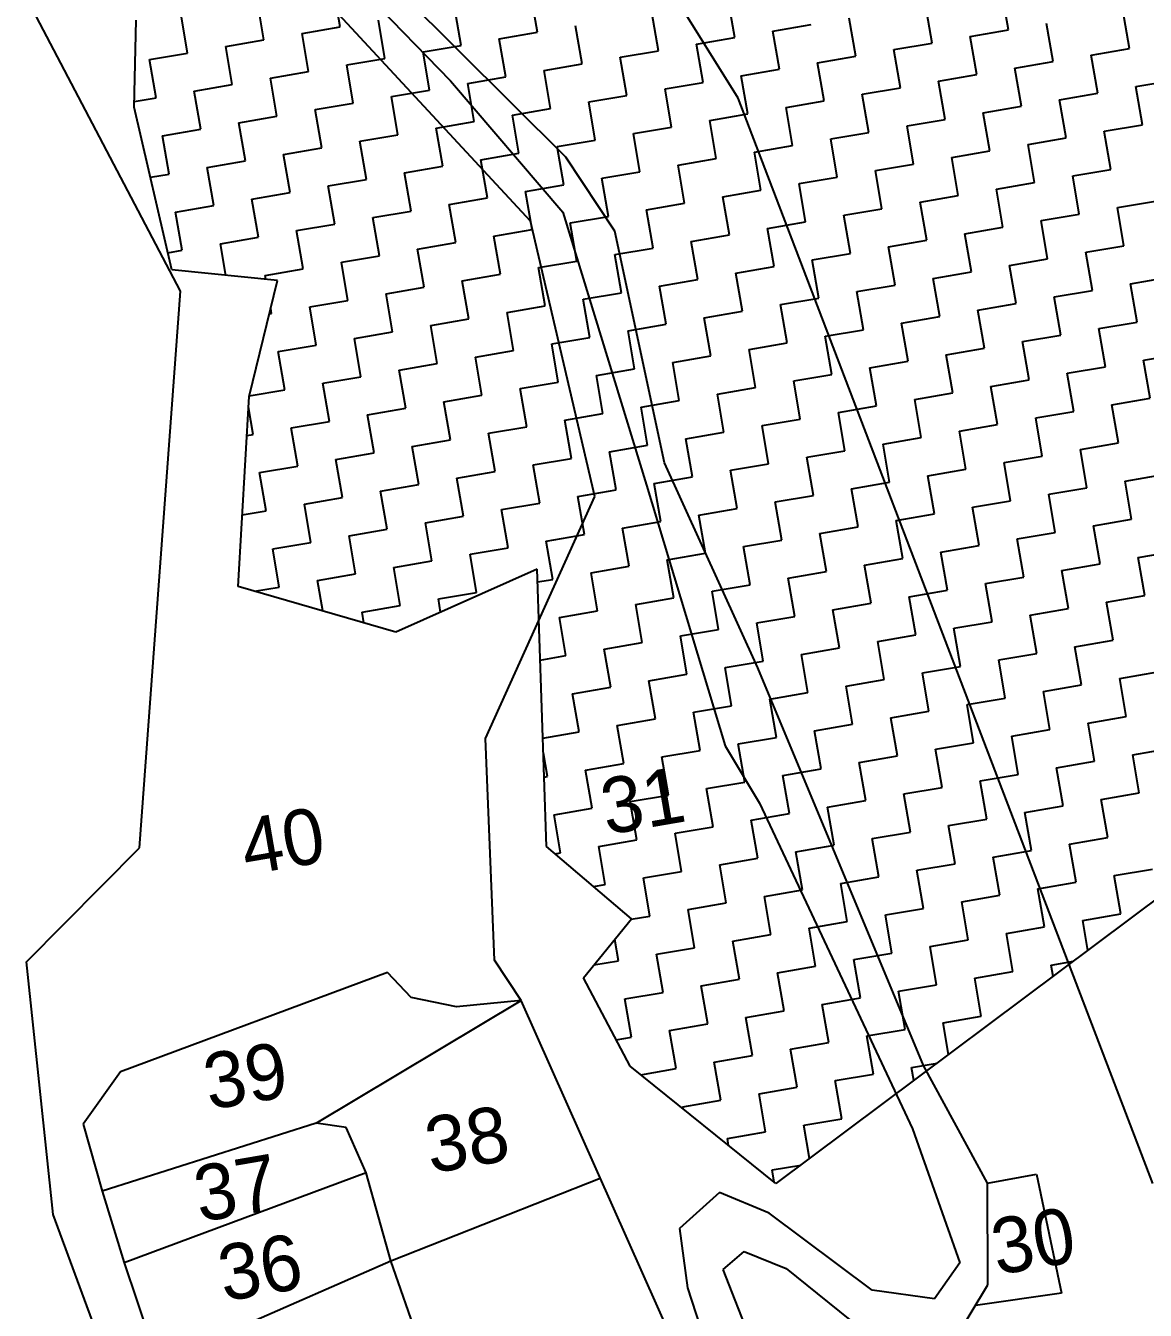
# Model space of a CAD drawing. Header units: metres. Extents: x 284659 to 287373, y 2024377 to 2026607.
# Drawn here: x 285181 to 285619, y 2025162 to 2025665 of the extents above; entities that cross this region are included whole.
import ezdxf
from ezdxf.enums import TextEntityAlignment as Align

# ---------------------------------------------------------------- set-up
doc = ezdxf.new("R2010")
doc.units = ezdxf.units.M
doc.header["$MEASUREMENT"] = 0
for name, color, linetype in [('OFF', 1, 'Continuous'), ('POLY_HATCH', 12, 'Continuous'), ('POLY_PARCEL', 6, 'Continuous'), ('POLY_ROAD', 30, 'Continuous'), ('TEXT_PARCEL', 7, 'Continuous'), ('V_BOUND_LINE', 7, 'Continuous')]:
    doc.layers.add(name, color=color, linetype=linetype)
doc.styles.add('TEXT_MAP', font='')
doc.styles.get('TEXT_MAP').set_extended_font_data('Kruti Dev 050')

msp = doc.modelspace()

# ---------------------------------------------------------------- linework, layer by layer
at = {"layer": 'OFF'}
for p, q in [((285294.31, 2025235.1), (285374.51, 2025283.08)), ((285323.53, 2025181.19), (285405.56, 2025213.54))]:
    msp.add_line(p, q, dxfattribs=at)
at = {"layer": 'POLY_HATCH', "linetype": 'Continuous'}
for p, q in [((285303.7, 2025664.36), (285301.14, 2025679.3)), ((285380.95, 2025662.25), (285378.39, 2025677.18)), ((285458.2, 2025660.13), (285455.64, 2025675.07)), ((285565.33, 2025663.14), (285562.76, 2025678.08)), ((285273.83, 2025659.24), (285271.26, 2025674.17)), ((285351.08, 2025657.12), (285348.51, 2025672.06)), ((285428.33, 2025655), (285425.76, 2025669.94)), ((285535.45, 2025658.02), (285532.89, 2025672.95)), ((285612.7, 2025655.9), (285610.14, 2025670.84)), ((285243.95, 2025654.11), (285241.39, 2025669.04)), ((285288.76, 2025661.8), (285303.7, 2025664.36)), ((285321.2, 2025651.99), (285318.64, 2025666.93)), ((285398.45, 2025649.87), (285395.89, 2025664.81)), ((285473.14, 2025662.7), (285488.08, 2025665.26)), ((285505.58, 2025652.89), (285503.01, 2025667.82)), ((285582.83, 2025650.77), (285580.26, 2025665.71)), ((285258.89, 2025656.67), (285273.83, 2025659.24)), ((285291.33, 2025646.86), (285288.76, 2025661.8)), ((285366.01, 2025659.68), (285380.95, 2025662.25)), ((285368.58, 2025644.75), (285366.01, 2025659.68)), ((285443.26, 2025657.57), (285458.2, 2025660.13)), ((285475.7, 2025647.76), (285473.14, 2025662.7)), ((285550.39, 2025660.58), (285565.33, 2025663.14)), ((285552.95, 2025645.64), (285550.39, 2025660.58)), ((285261.45, 2025641.73), (285258.89, 2025656.67)), ((285336.14, 2025654.56), (285351.08, 2025657.12)), ((285338.7, 2025639.62), (285336.14, 2025654.56)), ((285413.39, 2025652.44), (285428.33, 2025655)), ((285445.83, 2025642.63), (285443.26, 2025657.57)), ((285520.51, 2025655.45), (285535.45, 2025658.02)), ((285523.08, 2025640.51), (285520.51, 2025655.45)), ((285597.76, 2025653.33), (285612.7, 2025655.9)), ((285229.01, 2025651.54), (285243.95, 2025654.11)), ((285231.58, 2025636.61), (285229.01, 2025651.54)), ((285306.26, 2025649.43), (285321.2, 2025651.99)), ((285308.83, 2025634.49), (285306.26, 2025649.43)), ((285383.52, 2025647.31), (285398.45, 2025649.87)), ((285415.95, 2025637.5), (285413.39, 2025652.44)), ((285490.64, 2025650.32), (285505.58, 2025652.89)), ((285493.2, 2025635.39), (285490.64, 2025650.32)), ((285567.89, 2025648.21), (285582.83, 2025650.77)), ((285600.33, 2025638.4), (285597.76, 2025653.33)), ((285276.39, 2025644.3), (285291.33, 2025646.86)), ((285278.95, 2025629.36), (285276.39, 2025644.3)), ((285353.64, 2025642.18), (285368.58, 2025644.75)), ((285386.08, 2025632.37), (285383.52, 2025647.31)), ((285460.77, 2025645.19), (285475.7, 2025647.76)), ((285463.33, 2025630.26), (285460.77, 2025645.19)), ((285538.02, 2025643.08), (285552.95, 2025645.64)), ((285570.45, 2025633.27), (285567.89, 2025648.21)), ((285246.52, 2025639.17), (285261.45, 2025641.73)), ((285249.08, 2025624.23), (285246.52, 2025639.17)), ((285323.77, 2025637.05), (285338.7, 2025639.62)), ((285356.2, 2025627.24), (285353.64, 2025642.18)), ((285430.89, 2025640.07), (285445.83, 2025642.63)), ((285433.46, 2025625.13), (285430.89, 2025640.07)), ((285508.14, 2025637.95), (285523.08, 2025640.51)), ((285540.58, 2025628.14), (285538.02, 2025643.08)), ((285615.27, 2025640.96), (285630.2, 2025643.53)), ((285617.83, 2025626.02), (285615.27, 2025640.96)), ((285223.08, 2025635.15), (285231.58, 2025636.61)), ((285293.89, 2025631.93), (285308.83, 2025634.49)), ((285326.33, 2025622.12), (285323.77, 2025637.05)), ((285401.02, 2025634.94), (285415.95, 2025637.5)), ((285403.58, 2025620), (285401.02, 2025634.94)), ((285478.27, 2025632.82), (285493.2, 2025635.39)), ((285510.71, 2025623.01), (285508.14, 2025637.95)), ((285585.39, 2025635.83), (285600.33, 2025638.4)), ((285587.96, 2025620.9), (285585.39, 2025635.83)), ((285264.02, 2025626.8), (285278.95, 2025629.36)), ((285296.46, 2025616.99), (285293.89, 2025631.93)), ((285371.14, 2025629.81), (285386.08, 2025632.37)), ((285373.71, 2025614.87), (285371.14, 2025629.81)), ((285448.39, 2025627.69), (285463.33, 2025630.26)), ((285480.83, 2025617.88), (285478.27, 2025632.82)), ((285555.52, 2025630.7), (285570.45, 2025633.27)), ((285558.08, 2025615.77), (285555.52, 2025630.7)), ((285234.14, 2025621.67), (285249.08, 2025624.23)), ((285266.58, 2025611.86), (285264.02, 2025626.8)), ((285341.27, 2025624.68), (285356.2, 2025627.24)), ((285343.83, 2025609.74), (285341.27, 2025624.68)), ((285418.52, 2025622.56), (285433.46, 2025625.13)), ((285450.96, 2025612.76), (285448.39, 2025627.69)), ((285525.64, 2025625.58), (285540.58, 2025628.14)), ((285528.21, 2025610.64), (285525.64, 2025625.58)), ((285602.89, 2025623.46), (285617.83, 2025626.02)), ((285236.71, 2025606.73), (285234.14, 2025621.67)), ((285311.39, 2025619.55), (285326.33, 2025622.12)), ((285313.96, 2025604.62), (285311.39, 2025619.55)), ((285388.64, 2025617.44), (285403.58, 2025620)), ((285421.08, 2025607.63), (285418.52, 2025622.56)), ((285495.77, 2025620.45), (285510.71, 2025623.01)), ((285498.33, 2025605.51), (285495.77, 2025620.45)), ((285573.02, 2025618.33), (285587.96, 2025620.9)), ((285605.46, 2025608.52), (285602.89, 2025623.46)), ((285281.52, 2025614.42), (285296.46, 2025616.99)), ((285284.08, 2025599.49), (285281.52, 2025614.42)), ((285358.77, 2025612.31), (285373.71, 2025614.87)), ((285391.21, 2025602.5), (285388.64, 2025617.44)), ((285465.89, 2025615.32), (285480.83, 2025617.88)), ((285468.46, 2025600.38), (285465.89, 2025615.32)), ((285543.14, 2025613.2), (285558.08, 2025615.77)), ((285575.58, 2025603.39), (285573.02, 2025618.33)), ((285251.64, 2025609.3), (285266.58, 2025611.86)), ((285254.21, 2025594.36), (285251.64, 2025609.3)), ((285328.89, 2025607.18), (285343.83, 2025609.74)), ((285361.33, 2025597.37), (285358.77, 2025612.31)), ((285436.02, 2025610.19), (285450.96, 2025612.76)), ((285438.58, 2025595.25), (285436.02, 2025610.19)), ((285513.27, 2025608.08), (285528.21, 2025610.64)), ((285545.71, 2025598.27), (285543.14, 2025613.2)), ((285229.36, 2025605.47), (285236.71, 2025606.73)), ((285299.02, 2025602.05), (285313.96, 2025604.62)), ((285331.46, 2025592.24), (285328.89, 2025607.18)), ((285406.14, 2025605.06), (285421.08, 2025607.63)), ((285408.71, 2025590.13), (285406.14, 2025605.06)), ((285483.4, 2025602.95), (285498.33, 2025605.51)), ((285515.83, 2025593.14), (285513.27, 2025608.08)), ((285590.52, 2025605.96), (285605.46, 2025608.52)), ((285593.08, 2025591.02), (285590.52, 2025605.96)), ((285269.15, 2025596.92), (285284.08, 2025599.49)), ((285301.58, 2025587.11), (285299.02, 2025602.05)), ((285376.27, 2025599.93), (285391.21, 2025602.5)), ((285378.83, 2025585), (285376.27, 2025599.93)), ((285453.52, 2025597.82), (285468.46, 2025600.38)), ((285485.96, 2025588.01), (285483.4, 2025602.95)), ((285560.65, 2025600.83), (285575.58, 2025603.39)), ((285563.21, 2025585.89), (285560.65, 2025600.83)), ((285239.27, 2025591.79), (285254.21, 2025594.36)), ((285271.71, 2025581.99), (285269.15, 2025596.92)), ((285346.4, 2025594.81), (285361.33, 2025597.37)), ((285348.96, 2025579.87), (285346.4, 2025594.81)), ((285423.65, 2025592.69), (285438.58, 2025595.25)), ((285456.08, 2025582.88), (285453.52, 2025597.82)), ((285530.77, 2025595.7), (285545.71, 2025598.27)), ((285533.34, 2025580.76), (285530.77, 2025595.7)), ((285608.02, 2025593.59), (285622.96, 2025596.15)), ((285241.84, 2025576.86), (285239.27, 2025591.79)), ((285316.52, 2025589.68), (285331.46, 2025592.24)), ((285319.09, 2025574.74), (285316.52, 2025589.68)), ((285393.77, 2025587.56), (285408.71, 2025590.13)), ((285426.21, 2025577.75), (285423.65, 2025592.69)), ((285500.9, 2025590.57), (285515.83, 2025593.14)), ((285503.46, 2025575.64), (285500.9, 2025590.57)), ((285578.15, 2025588.46), (285593.08, 2025591.02)), ((285610.59, 2025578.65), (285608.02, 2025593.59)), ((285286.65, 2025584.55), (285301.58, 2025587.11)), ((285289.21, 2025569.61), (285286.65, 2025584.55)), ((285363.9, 2025582.43), (285378.83, 2025585)), ((285396.34, 2025572.62), (285393.77, 2025587.56)), ((285471.02, 2025585.45), (285485.96, 2025588.01)), ((285473.59, 2025570.51), (285471.02, 2025585.45)), ((285548.27, 2025583.33), (285563.21, 2025585.89)), ((285580.71, 2025573.52), (285578.15, 2025588.46)), ((285256.77, 2025579.42), (285271.71, 2025581.99)), ((285258.9, 2025567.05), (285256.77, 2025579.42)), ((285334.02, 2025577.3), (285348.96, 2025579.87)), ((285366.46, 2025567.5), (285363.9, 2025582.43)), ((285441.15, 2025580.32), (285456.08, 2025582.88)), ((285443.71, 2025565.38), (285441.15, 2025580.32)), ((285518.4, 2025578.2), (285533.34, 2025580.76)), ((285550.84, 2025568.39), (285548.27, 2025583.33)), ((285236.19, 2025575.89), (285241.84, 2025576.86)), ((285304.15, 2025572.18), (285319.09, 2025574.74)), ((285336.59, 2025562.37), (285334.02, 2025577.3)), ((285411.27, 2025575.19), (285426.21, 2025577.75)), ((285413.84, 2025560.25), (285411.27, 2025575.19)), ((285488.52, 2025573.07), (285503.46, 2025575.64)), ((285520.96, 2025563.26), (285518.4, 2025578.2)), ((285595.65, 2025576.08), (285610.59, 2025578.65)), ((285598.21, 2025561.15), (285595.65, 2025576.08)), ((285274.27, 2025567.05), (285289.21, 2025569.61)), ((285306.71, 2025557.24), (285304.15, 2025572.18)), ((285381.4, 2025570.06), (285396.34, 2025572.62)), ((285383.96, 2025555.12), (285381.4, 2025570.06)), ((285458.65, 2025567.94), (285473.59, 2025570.51)), ((285491.09, 2025558.14), (285488.52, 2025573.07)), ((285565.77, 2025570.96), (285580.71, 2025573.52)), ((285568.34, 2025556.02), (285565.77, 2025570.96)), ((285274.55, 2025565.44), (285274.27, 2025567.05)), ((285351.52, 2025564.93), (285366.46, 2025567.5)), ((285354.09, 2025549.99), (285351.52, 2025564.93)), ((285428.77, 2025562.82), (285443.71, 2025565.38)), ((285461.21, 2025553.01), (285458.65, 2025567.94)), ((285535.9, 2025565.83), (285550.84, 2025568.39)), ((285538.46, 2025550.89), (285535.9, 2025565.83)), ((285613.15, 2025563.71), (285628.09, 2025566.28)), ((285615.71, 2025548.77), (285613.15, 2025563.71)), ((285321.65, 2025559.8), (285336.59, 2025562.37)), ((285324.21, 2025544.87), (285321.65, 2025559.8)), ((285398.9, 2025557.69), (285413.84, 2025560.25)), ((285431.34, 2025547.88), (285428.77, 2025562.82)), ((285506.02, 2025560.7), (285520.96, 2025563.26)), ((285508.59, 2025545.76), (285506.02, 2025560.7)), ((285583.28, 2025558.58), (285598.21, 2025561.15)), ((285276.84, 2025552.11), (285276.48, 2025554.18)), ((285291.78, 2025554.68), (285306.71, 2025557.24)), ((285294.34, 2025539.74), (285291.78, 2025554.68)), ((285369.03, 2025552.56), (285383.96, 2025555.12)), ((285401.46, 2025542.75), (285398.9, 2025557.69)), ((285476.15, 2025555.57), (285491.09, 2025558.14)), ((285478.71, 2025540.63), (285476.15, 2025555.57)), ((285553.4, 2025553.45), (285568.34, 2025556.02)), ((285585.84, 2025543.65), (285583.28, 2025558.58)), ((285275.94, 2025551.96), (285276.84, 2025552.11)), ((285339.15, 2025547.43), (285354.09, 2025549.99)), ((285371.59, 2025537.62), (285369.03, 2025552.56)), ((285446.28, 2025550.44), (285461.21, 2025553.01)), ((285448.84, 2025535.51), (285446.28, 2025550.44)), ((285523.53, 2025548.33), (285538.46, 2025550.89)), ((285555.96, 2025538.52), (285553.4, 2025553.45)), ((285600.78, 2025546.21), (285615.71, 2025548.77)), ((285309.28, 2025542.3), (285324.21, 2025544.87)), ((285341.72, 2025532.49), (285339.15, 2025547.43)), ((285416.4, 2025545.31), (285431.34, 2025547.88)), ((285418.97, 2025530.38), (285416.4, 2025545.31)), ((285493.65, 2025543.2), (285508.59, 2025545.76)), ((285526.09, 2025533.39), (285523.53, 2025548.33)), ((285570.9, 2025541.08), (285585.84, 2025543.65)), ((285603.34, 2025531.27), (285600.78, 2025546.21)), ((285279.4, 2025537.17), (285294.34, 2025539.74)), ((285311.84, 2025527.36), (285309.28, 2025542.3)), ((285386.53, 2025540.19), (285401.46, 2025542.75)), ((285389.09, 2025525.25), (285386.53, 2025540.19)), ((285463.78, 2025538.07), (285478.71, 2025540.63)), ((285496.22, 2025528.26), (285493.65, 2025543.2)), ((285541.03, 2025535.95), (285555.96, 2025538.52)), ((285573.47, 2025526.14), (285570.9, 2025541.08)), ((285281.97, 2025522.24), (285279.4, 2025537.17)), ((285356.65, 2025535.06), (285371.59, 2025537.62)), ((285359.22, 2025520.12), (285356.65, 2025535.06)), ((285433.9, 2025532.94), (285448.84, 2025535.51)), ((285466.34, 2025523.13), (285463.78, 2025538.07)), ((285543.59, 2025521.02), (285541.03, 2025535.95)), ((285618.28, 2025533.84), (285633.22, 2025536.4)), ((285620.84, 2025518.9), (285618.28, 2025533.84)), ((285326.78, 2025529.93), (285341.72, 2025532.49)), ((285329.34, 2025514.99), (285326.78, 2025529.93)), ((285404.03, 2025527.81), (285418.97, 2025530.38)), ((285436.47, 2025518), (285433.9, 2025532.94)), ((285511.15, 2025530.83), (285526.09, 2025533.39)), ((285513.72, 2025515.89), (285511.15, 2025530.83)), ((285588.4, 2025528.71), (285603.34, 2025531.27)), ((285590.97, 2025513.77), (285588.4, 2025528.71)), ((285296.9, 2025524.8), (285311.84, 2025527.36)), ((285299.47, 2025509.86), (285296.9, 2025524.8)), ((285374.15, 2025522.68), (285389.09, 2025525.25)), ((285406.59, 2025512.88), (285404.03, 2025527.81)), ((285481.28, 2025525.7), (285496.22, 2025528.26)), ((285483.84, 2025510.76), (285481.28, 2025525.7)), ((285558.53, 2025523.58), (285573.47, 2025526.14)), ((285561.09, 2025508.64), (285558.53, 2025523.58)), ((285268.07, 2025519.85), (285281.97, 2025522.24)), ((285344.28, 2025517.56), (285359.22, 2025520.12)), ((285376.72, 2025507.75), (285374.15, 2025522.68)), ((285451.4, 2025520.57), (285466.34, 2025523.13)), ((285453.97, 2025505.63), (285451.4, 2025520.57)), ((285528.65, 2025518.45), (285543.59, 2025521.02)), ((285531.22, 2025503.51), (285528.65, 2025518.45)), ((285605.9, 2025516.34), (285620.84, 2025518.9)), ((285269.59, 2025504.74), (285267.77, 2025515.38)), ((285314.41, 2025512.43), (285329.34, 2025514.99)), ((285346.84, 2025502.62), (285344.28, 2025517.56)), ((285421.53, 2025515.44), (285436.47, 2025518)), ((285424.09, 2025500.5), (285421.53, 2025515.44)), ((285498.78, 2025513.32), (285513.72, 2025515.89)), ((285576.03, 2025511.21), (285590.97, 2025513.77)), ((285608.47, 2025501.4), (285605.9, 2025516.34)), ((285284.53, 2025507.3), (285299.47, 2025509.86)), ((285316.97, 2025497.49), (285314.41, 2025512.43)), ((285391.66, 2025510.31), (285406.59, 2025512.88)), ((285394.22, 2025495.37), (285391.66, 2025510.31)), ((285468.91, 2025508.2), (285483.84, 2025510.76)), ((285501.34, 2025498.39), (285498.78, 2025513.32)), ((285546.16, 2025506.08), (285561.09, 2025508.64)), ((285578.59, 2025496.27), (285576.03, 2025511.21)), ((285267.14, 2025504.31), (285269.59, 2025504.74)), ((285287.1, 2025492.36), (285284.53, 2025507.3)), ((285361.78, 2025505.18), (285376.72, 2025507.75)), ((285364.35, 2025490.25), (285361.78, 2025505.18)), ((285439.03, 2025503.07), (285453.97, 2025505.63)), ((285471.47, 2025493.26), (285468.91, 2025508.2)), ((285516.28, 2025500.95), (285531.22, 2025503.51)), ((285548.72, 2025491.14), (285546.16, 2025506.08)), ((285331.91, 2025500.05), (285346.84, 2025502.62)), ((285334.47, 2025485.12), (285331.91, 2025500.05)), ((285409.16, 2025497.94), (285424.09, 2025500.5)), ((285441.6, 2025488.13), (285439.03, 2025503.07)), ((285486.41, 2025495.82), (285501.34, 2025498.39)), ((285518.85, 2025486.01), (285516.28, 2025500.95)), ((285593.53, 2025498.83), (285608.47, 2025501.4)), ((285596.1, 2025483.9), (285593.53, 2025498.83)), ((285302.03, 2025494.93), (285316.97, 2025497.49)), ((285304.6, 2025479.99), (285302.03, 2025494.93)), ((285379.28, 2025492.81), (285394.22, 2025495.37)), ((285411.72, 2025483), (285409.16, 2025497.94)), ((285456.53, 2025490.69), (285471.47, 2025493.26)), ((285488.97, 2025480.89), (285486.41, 2025495.82)), ((285563.66, 2025493.71), (285578.59, 2025496.27)), ((285566.22, 2025478.77), (285563.66, 2025493.71)), ((285272.16, 2025489.8), (285287.1, 2025492.36)), ((285274.72, 2025474.86), (285272.16, 2025489.8)), ((285349.41, 2025487.68), (285364.35, 2025490.25)), ((285381.85, 2025477.87), (285379.28, 2025492.81)), ((285459.1, 2025475.76), (285456.53, 2025490.69)), ((285533.78, 2025488.58), (285548.72, 2025491.14)), ((285536.35, 2025473.64), (285533.78, 2025488.58)), ((285611.03, 2025486.46), (285625.97, 2025489.03)), ((285319.53, 2025482.55), (285334.47, 2025485.12)), ((285351.97, 2025472.74), (285349.41, 2025487.68)), ((285426.66, 2025485.57), (285441.6, 2025488.13)), ((285429.22, 2025470.63), (285426.66, 2025485.57)), ((285503.91, 2025483.45), (285518.85, 2025486.01)), ((285506.47, 2025468.51), (285503.91, 2025483.45)), ((285581.16, 2025481.33), (285596.1, 2025483.9)), ((285613.6, 2025471.52), (285611.03, 2025486.46)), ((285289.66, 2025477.42), (285304.6, 2025479.99)), ((285322.1, 2025467.62), (285319.53, 2025482.55)), ((285396.78, 2025480.44), (285411.72, 2025483)), ((285399.35, 2025465.5), (285396.78, 2025480.44)), ((285474.03, 2025478.32), (285488.97, 2025480.89)), ((285476.6, 2025463.38), (285474.03, 2025478.32)), ((285551.28, 2025476.2), (285566.22, 2025478.77)), ((285583.72, 2025466.4), (285581.16, 2025481.33)), ((285265.37, 2025473.25), (285274.72, 2025474.86)), ((285292.22, 2025462.49), (285289.66, 2025477.42)), ((285366.91, 2025475.31), (285381.85, 2025477.87)), ((285369.47, 2025460.37), (285366.91, 2025475.31)), ((285444.16, 2025473.19), (285459.1, 2025475.76)), ((285446.72, 2025458.26), (285444.16, 2025473.19)), ((285521.41, 2025471.08), (285536.35, 2025473.64)), ((285553.85, 2025461.27), (285551.28, 2025476.2)), ((285337.04, 2025470.18), (285351.97, 2025472.74)), ((285339.6, 2025455.24), (285337.04, 2025470.18)), ((285414.29, 2025468.06), (285429.22, 2025470.63)), ((285491.54, 2025465.95), (285506.47, 2025468.51)), ((285523.97, 2025456.14), (285521.41, 2025471.08)), ((285598.66, 2025468.96), (285613.6, 2025471.52)), ((285601.22, 2025454.02), (285598.66, 2025468.96)), ((285307.16, 2025465.05), (285322.1, 2025467.62)), ((285309.73, 2025450.11), (285307.16, 2025465.05)), ((285384.41, 2025462.94), (285399.35, 2025465.5)), ((285416.85, 2025453.13), (285414.29, 2025468.06)), ((285461.66, 2025460.82), (285476.6, 2025463.38)), ((285494.1, 2025451.01), (285491.54, 2025465.95)), ((285568.79, 2025463.83), (285583.72, 2025466.4)), ((285571.35, 2025448.89), (285568.79, 2025463.83)), ((285277.29, 2025459.92), (285292.22, 2025462.49)), ((285279.85, 2025444.99), (285277.29, 2025459.92)), ((285354.54, 2025457.81), (285369.47, 2025460.37)), ((285386.98, 2025448), (285384.41, 2025462.94)), ((285431.79, 2025455.69), (285446.72, 2025458.26)), ((285464.23, 2025445.88), (285461.66, 2025460.82)), ((285538.91, 2025458.7), (285553.85, 2025461.27)), ((285541.48, 2025443.77), (285538.91, 2025458.7)), ((285616.16, 2025456.59), (285631.1, 2025459.15)), ((285324.66, 2025452.68), (285339.6, 2025455.24)), ((285357.1, 2025442.87), (285354.54, 2025457.81)), ((285401.91, 2025450.56), (285416.85, 2025453.13)), ((285434.35, 2025440.75), (285431.79, 2025455.69)), ((285509.04, 2025453.57), (285523.97, 2025456.14)), ((285511.6, 2025438.64), (285509.04, 2025453.57)), ((285586.29, 2025451.46), (285601.22, 2025454.02)), ((285618.73, 2025441.65), (285616.16, 2025456.59)), ((285294.79, 2025447.55), (285309.73, 2025450.11)), ((285327.23, 2025437.74), (285324.66, 2025452.68)), ((285380.97, 2025446.97), (285386.98, 2025448)), ((285404.48, 2025435.63), (285401.91, 2025450.56)), ((285479.16, 2025448.45), (285494.1, 2025451.01)), ((285481.73, 2025433.51), (285479.16, 2025448.45)), ((285556.41, 2025446.33), (285571.35, 2025448.89)), ((285588.85, 2025436.52), (285586.29, 2025451.46)), ((285270.1, 2025443.31), (285279.85, 2025444.99)), ((285296.84, 2025435.61), (285294.79, 2025447.55)), ((285449.29, 2025443.32), (285464.23, 2025445.88)), ((285451.85, 2025428.38), (285449.29, 2025443.32)), ((285526.54, 2025441.2), (285541.48, 2025443.77)), ((285558.98, 2025431.39), (285556.41, 2025446.33)), ((285342.16, 2025440.31), (285357.1, 2025442.87)), ((285343.04, 2025435.2), (285342.16, 2025440.31)), ((285419.41, 2025438.19), (285434.35, 2025440.75)), ((285421.98, 2025423.25), (285419.41, 2025438.19)), ((285496.66, 2025436.07), (285511.6, 2025438.64)), ((285529.1, 2025426.26), (285526.54, 2025441.2)), ((285603.79, 2025439.09), (285618.73, 2025441.65)), ((285606.35, 2025424.15), (285603.79, 2025439.09)), ((285312.29, 2025435.18), (285327.23, 2025437.74)), ((285313.01, 2025430.95), (285312.29, 2025435.18)), ((285389.54, 2025433.06), (285404.48, 2025435.63)), ((285392.1, 2025418.12), (285389.54, 2025433.06)), ((285466.79, 2025430.95), (285481.73, 2025433.51)), ((285499.23, 2025421.14), (285496.66, 2025436.07)), ((285573.91, 2025433.96), (285588.85, 2025436.52)), ((285576.48, 2025419.02), (285573.91, 2025433.96)), ((285436.92, 2025425.82), (285451.85, 2025428.38)), ((285469.35, 2025416.01), (285466.79, 2025430.95)), ((285544.04, 2025428.83), (285558.98, 2025431.39)), ((285546.6, 2025413.89), (285544.04, 2025428.83)), ((285407.04, 2025420.69), (285421.98, 2025423.25)), ((285439.48, 2025410.88), (285436.92, 2025425.82)), ((285514.17, 2025423.7), (285529.1, 2025426.26)), ((285516.73, 2025408.76), (285514.17, 2025423.7)), ((285591.42, 2025421.58), (285606.35, 2025424.15)), ((285382.02, 2025416.39), (285392.1, 2025418.12)), ((285409.61, 2025405.75), (285407.04, 2025420.69)), ((285484.29, 2025418.57), (285499.23, 2025421.14)), ((285486.86, 2025403.63), (285484.29, 2025418.57)), ((285561.54, 2025416.46), (285576.48, 2025419.02)), ((285593.98, 2025406.65), (285591.42, 2025421.58)), ((285454.42, 2025413.44), (285469.35, 2025416.01)), ((285456.98, 2025398.51), (285454.42, 2025413.44)), ((285531.67, 2025411.33), (285546.6, 2025413.89)), ((285564.11, 2025401.52), (285561.54, 2025416.46)), ((285424.54, 2025408.32), (285439.48, 2025410.88)), ((285427.11, 2025393.38), (285424.54, 2025408.32)), ((285501.79, 2025406.2), (285516.73, 2025408.76)), ((285534.23, 2025396.39), (285531.67, 2025411.33)), ((285608.92, 2025409.21), (285623.85, 2025411.78)), ((285611.48, 2025394.27), (285608.92, 2025409.21)), ((285394.67, 2025403.19), (285409.61, 2025405.75)), ((285397.23, 2025388.25), (285394.67, 2025403.19)), ((285471.92, 2025401.07), (285486.86, 2025403.63)), ((285504.36, 2025391.26), (285501.79, 2025406.2)), ((285579.04, 2025404.08), (285593.98, 2025406.65)), ((285581.61, 2025389.15), (285579.04, 2025404.08)), ((285442.04, 2025395.94), (285456.98, 2025398.51)), ((285474.48, 2025386.13), (285471.92, 2025401.07)), ((285549.17, 2025398.95), (285564.11, 2025401.52)), ((285551.73, 2025384.02), (285549.17, 2025398.95)), ((285412.17, 2025390.81), (285427.11, 2025393.38)), ((285444.61, 2025381.01), (285442.04, 2025395.94)), ((285519.29, 2025393.83), (285534.23, 2025396.39)), ((285521.86, 2025378.89), (285519.29, 2025393.83)), ((285596.54, 2025391.71), (285611.48, 2025394.27)), ((285383.07, 2025385.82), (285397.23, 2025388.25)), ((285414.73, 2025375.88), (285412.17, 2025390.81)), ((285489.42, 2025388.7), (285504.36, 2025391.26)), ((285491.98, 2025373.76), (285489.42, 2025388.7)), ((285566.67, 2025386.58), (285581.61, 2025389.15)), ((285599.11, 2025376.77), (285596.54, 2025391.71)), ((285459.55, 2025383.57), (285474.48, 2025386.13)), ((285462.11, 2025368.63), (285459.55, 2025383.57)), ((285536.8, 2025381.45), (285551.73, 2025384.02)), ((285569.23, 2025371.64), (285566.67, 2025386.58)), ((285384.86, 2025370.75), (285383.27, 2025379.99)), ((285429.67, 2025378.44), (285444.61, 2025381.01)), ((285432.23, 2025363.5), (285429.67, 2025378.44)), ((285506.92, 2025376.32), (285521.86, 2025378.89)), ((285539.36, 2025366.52), (285536.8, 2025381.45)), ((285614.05, 2025379.34), (285628.98, 2025381.9)), ((285616.61, 2025364.4), (285614.05, 2025379.34)), ((285399.8, 2025373.31), (285414.73, 2025375.88)), ((285402.36, 2025358.38), (285399.8, 2025373.31)), ((285477.05, 2025371.2), (285491.98, 2025373.76)), ((285509.49, 2025361.39), (285506.92, 2025376.32)), ((285584.17, 2025374.21), (285599.11, 2025376.77)), ((285586.74, 2025359.27), (285584.17, 2025374.21)), ((285383.6, 2025370.53), (285384.86, 2025370.75)), ((285447.17, 2025366.07), (285462.11, 2025368.63)), ((285479.61, 2025356.26), (285477.05, 2025371.2)), ((285554.3, 2025369.08), (285569.23, 2025371.64)), ((285556.86, 2025354.14), (285554.3, 2025369.08)), ((285417.3, 2025360.94), (285432.23, 2025363.5)), ((285449.74, 2025351.13), (285447.17, 2025366.07)), ((285524.42, 2025363.95), (285539.36, 2025366.52)), ((285526.99, 2025349.01), (285524.42, 2025363.95)), ((285601.67, 2025361.84), (285616.61, 2025364.4)), ((285387.42, 2025355.81), (285402.36, 2025358.38)), ((285419.86, 2025346), (285417.3, 2025360.94)), ((285494.55, 2025358.82), (285509.49, 2025361.39)), ((285497.11, 2025343.89), (285494.55, 2025358.82)), ((285571.8, 2025356.71), (285586.74, 2025359.27)), ((285604.24, 2025346.9), (285601.67, 2025361.84)), ((285389.99, 2025340.87), (285387.42, 2025355.81)), ((285464.67, 2025353.69), (285479.61, 2025356.26)), ((285467.24, 2025338.76), (285464.67, 2025353.69)), ((285541.92, 2025351.58), (285556.86, 2025354.14)), ((285574.36, 2025341.77), (285571.8, 2025356.71)), ((285434.8, 2025348.57), (285449.74, 2025351.13)), ((285437.36, 2025333.63), (285434.8, 2025348.57)), ((285512.05, 2025346.45), (285526.99, 2025349.01)), ((285544.49, 2025336.64), (285541.92, 2025351.58)), ((285404.92, 2025343.44), (285419.86, 2025346)), ((285407.49, 2025328.5), (285404.92, 2025343.44)), ((285482.17, 2025341.32), (285497.11, 2025343.89)), ((285514.61, 2025331.51), (285512.05, 2025346.45)), ((285589.3, 2025344.33), (285604.24, 2025346.9)), ((285591.86, 2025329.4), (285589.3, 2025344.33)), ((285387.91, 2025340.52), (285389.99, 2025340.87)), ((285452.3, 2025336.19), (285467.24, 2025338.76)), ((285484.74, 2025326.38), (285482.17, 2025341.32)), ((285559.43, 2025339.21), (285574.36, 2025341.77)), ((285561.99, 2025324.27), (285559.43, 2025339.21)), ((285422.43, 2025331.07), (285437.36, 2025333.63)), ((285454.86, 2025321.26), (285452.3, 2025336.19)), ((285529.55, 2025334.08), (285544.49, 2025336.64)), ((285532.11, 2025319.14), (285529.55, 2025334.08)), ((285606.8, 2025331.96), (285621.74, 2025334.53)), ((285402.93, 2025327.72), (285407.49, 2025328.5)), ((285424.99, 2025316.13), (285422.43, 2025331.07)), ((285499.68, 2025328.95), (285514.61, 2025331.51)), ((285502.24, 2025314.01), (285499.68, 2025328.95)), ((285576.93, 2025326.83), (285591.86, 2025329.4)), ((285609.36, 2025317.02), (285606.8, 2025331.96)), ((285469.8, 2025323.82), (285484.74, 2025326.38)), ((285472.37, 2025308.88), (285469.8, 2025323.82)), ((285547.05, 2025321.7), (285561.99, 2025324.27)), ((285579.49, 2025311.9), (285576.93, 2025326.83)), ((285439.93, 2025318.69), (285454.86, 2025321.26)), ((285442.49, 2025303.75), (285439.93, 2025318.69)), ((285517.18, 2025316.58), (285532.11, 2025319.14)), ((285549.62, 2025306.77), (285547.05, 2025321.7)), ((285417.58, 2025314.86), (285424.99, 2025316.13)), ((285487.3, 2025311.45), (285502.24, 2025314.01)), ((285519.74, 2025301.64), (285517.18, 2025316.58)), ((285594.43, 2025314.46), (285609.36, 2025317.02)), ((285596.45, 2025302.7), (285594.43, 2025314.46)), ((285457.43, 2025306.32), (285472.37, 2025308.88)), ((285489.87, 2025296.51), (285487.3, 2025311.45)), ((285564.55, 2025309.33), (285579.49, 2025311.9)), ((285567.12, 2025294.39), (285564.55, 2025309.33)), ((285412.62, 2025298.63), (285411.18, 2025306.98)), ((285427.55, 2025301.19), (285442.49, 2025303.75)), ((285459.99, 2025291.38), (285457.43, 2025306.32)), ((285534.68, 2025304.2), (285549.62, 2025306.77)), ((285537.24, 2025289.27), (285534.68, 2025304.2)), ((285403.07, 2025296.99), (285412.62, 2025298.63)), ((285430.12, 2025286.25), (285427.55, 2025301.19)), ((285504.8, 2025299.07), (285519.74, 2025301.64)), ((285507.37, 2025284.14), (285504.8, 2025299.07)), ((285582.05, 2025296.96), (285590.78, 2025298.46)), ((285474.93, 2025293.95), (285489.87, 2025296.51)), ((285477.49, 2025279.01), (285474.93, 2025293.95)), ((285552.18, 2025291.83), (285567.12, 2025294.39)), ((285582.82, 2025292.5), (285582.05, 2025296.96)), ((285445.06, 2025288.82), (285459.99, 2025291.38)), ((285447.62, 2025273.88), (285445.06, 2025288.82)), ((285522.31, 2025286.7), (285537.24, 2025289.27)), ((285554.74, 2025276.89), (285552.18, 2025291.83)), ((285415.18, 2025283.69), (285430.12, 2025286.25)), ((285417.75, 2025268.75), (285415.18, 2025283.69)), ((285492.43, 2025281.57), (285507.37, 2025284.14)), ((285524.87, 2025271.76), (285522.31, 2025286.7)), ((285462.56, 2025276.44), (285477.49, 2025279.01)), ((285495, 2025266.64), (285492.43, 2025281.57)), ((285432.68, 2025271.32), (285447.62, 2025273.88)), ((285465.12, 2025261.51), (285462.56, 2025276.44)), ((285539.81, 2025274.33), (285554.74, 2025276.89)), ((285541.94, 2025261.93), (285539.81, 2025274.33)), ((285411.8, 2025267.73), (285417.75, 2025268.75)), ((285435.25, 2025256.38), (285432.68, 2025271.32)), ((285509.93, 2025269.2), (285524.87, 2025271.76)), ((285512.5, 2025254.26), (285509.93, 2025269.2)), ((285480.06, 2025264.07), (285495, 2025266.64)), ((285482.62, 2025249.13), (285480.06, 2025264.07)), ((285450.18, 2025258.94), (285465.12, 2025261.51)), ((285452.75, 2025244.01), (285450.18, 2025258.94)), ((285527.43, 2025256.83), (285537.41, 2025258.54)), ((285528.31, 2025251.73), (285527.43, 2025256.83)), ((285421.41, 2025254), (285435.25, 2025256.38)), ((285497.56, 2025251.7), (285512.5, 2025254.26)), ((285467.69, 2025246.57), (285482.62, 2025249.13)), ((285500.12, 2025236.76), (285497.56, 2025251.7)), ((285437.81, 2025241.44), (285452.75, 2025244.01)), ((285470.25, 2025231.63), (285467.69, 2025246.57)), ((285437.94, 2025240.69), (285437.81, 2025241.44)), ((285485.19, 2025234.2), (285500.12, 2025236.76)), ((285487.43, 2025221.16), (285485.19, 2025234.2)), ((285455.31, 2025229.07), (285470.25, 2025231.63)), ((285455.79, 2025226.31), (285455.31, 2025229.07)), ((285472.81, 2025216.7), (285484.04, 2025218.62)), ((285473.63, 2025211.94), (285472.81, 2025216.7))]:
    msp.add_line(p, q, dxfattribs=at)
at = {"layer": 'POLY_HATCH'}
for p, q in [((285223.03, 2025632.85), (285223.79, 2025667)), ((285237.74, 2025569.21), (285223.03, 2025632.85)), ((285279.13, 2025564.97), (285237.74, 2025569.21)), ((285268.01, 2025519.59), (285279.13, 2025564.97)), ((285263.77, 2025445.14), (285268.01, 2025519.59)), ((285380.8, 2025451.99), (285325.45, 2025427.37)), ((285384.53, 2025343.4), (285380.8, 2025451.99)), ((285325.45, 2025427.37), (285263.77, 2025445.14)), ((285417.76, 2025315.08), (285384.53, 2025343.4)), ((285626.87, 2025325.45), (285474.34, 2025211.37)), ((285399.02, 2025292.01), (285417.76, 2025315.08)), ((285417.27, 2025257.34), (285399.02, 2025292.01)), ((285474.34, 2025211.37), (285417.27, 2025257.34))]:
    msp.add_line(p, q, dxfattribs=at)
at = {"layer": 'POLY_PARCEL'}
for p, q in [((285459.51, 2025636.44), (285232.18, 2026002.07)), ((285378.18, 2025588.31), (285263.74, 2025711.75)), ((285621.91, 2025211.35), (285459.51, 2025636.44)), ((285403.35, 2025480.48), (285378.18, 2025588.31)), ((285360.66, 2025385.72), (285403.35, 2025480.48)), ((285364.15, 2025298.89), (285360.66, 2025385.72)), ((285374.51, 2025283.08), (285364.15, 2025298.89)), ((285322.23, 2025294.06), (285217.64, 2025255.2)), ((285331.52, 2025284.25), (285322.23, 2025294.06)), ((285349.25, 2025280.65), (285331.52, 2025284.25)), ((285374.51, 2025283.08), (285349.25, 2025280.65)), ((285451.76, 2025110.07), (285374.51, 2025283.08)), ((285217.64, 2025255.2), (285203.1, 2025234.65)), ((285203.1, 2025234.65), (285210.47, 2025208.35)), ((285294.31, 2025235.1), (285210.47, 2025208.35)), ((285306.03, 2025233.31), (285294.31, 2025235.1)), ((285313.82, 2025215.64), (285306.03, 2025233.31)), ((285313.82, 2025215.64), (285219.08, 2025180.37)), ((285323.53, 2025181.19), (285313.82, 2025215.64)), ((285557.15, 2025211.59), (285576.3, 2025215.1)), ((285576.3, 2025215.1), (285586.2, 2025168.5)), ((285210.47, 2025208.35), (285219.08, 2025180.37)), ((285219.08, 2025180.37), (285232.67, 2025139.94)), ((285263.42, 2025154.72), (285323.53, 2025181.19)), ((285334.78, 2025148.91), (285323.53, 2025181.19)), ((285586.2, 2025168.5), (285552.42, 2025163.62))]:
    msp.add_line(p, q, dxfattribs=at)
at = {"layer": 'POLY_ROAD'}
for p, q in [((285271.79, 2025720.58), (285346.89, 2025643.19)), ((285392.01, 2025613.36), (285323.05, 2025681.97)), ((285346.89, 2025643.19), (285390.89, 2025591.82)), ((285411.26, 2025584.35), (285392.01, 2025613.36)), ((285390.89, 2025591.82), (285423.66, 2025484.87)), ((285430.64, 2025493.59), (285411.26, 2025584.35)), ((285467.23, 2025413.39), (285430.64, 2025493.59)), ((285423.66, 2025484.87), (285454.49, 2025382.77)), ((285532.12, 2025257.67), (285467.23, 2025413.39)), ((285454.49, 2025382.77), (285467.85, 2025360.35)), ((285467.85, 2025360.35), (285527.78, 2025232.84)), ((285557.15, 2025211.59), (285532.12, 2025257.67)), ((285527.78, 2025232.84), (285546.36, 2025180.28)), ((285557.34, 2025171.71), (285557.15, 2025211.59)), ((285452.24, 2025207.84), (285436.59, 2025193.75)), ((285471.69, 2025199.78), (285452.24, 2025207.84)), ((285512.05, 2025169.64), (285471.69, 2025199.78)), ((285436.59, 2025193.75), (285439.63, 2025170.51)), ((285453.62, 2025177.67), (285461.9, 2025184.79)), ((285461.9, 2025184.79), (285478.27, 2025178.1)), ((285482.16, 2025105.58), (285453.62, 2025177.67)), ((285478.27, 2025178.1), (285511.37, 2025151.46)), ((285546.36, 2025180.28), (285536.41, 2025166.22)), ((285542.51, 2025147.31), (285557.34, 2025171.71)), ((285439.63, 2025170.51), (285463.05, 2025099.65)), ((285536.41, 2025166.22), (285512.05, 2025169.64))]:
    msp.add_line(p, q, dxfattribs=at)
at = {"layer": 'V_BOUND_LINE'}
for p, q in [((285241.14, 2025560.89), (285180.56, 2025676.4)), ((285225.14, 2025342.86), (285241.14, 2025560.89)), ((285180.93, 2025298.24), (285225.14, 2025342.86)), ((285191.25, 2025199.28), (285180.93, 2025298.24)), ((285228.47, 2025099.02), (285191.25, 2025199.28))]:
    msp.add_line(p, q, dxfattribs=at)

# ---------------------------------------------------------------- texts
at = {"layer": 'TEXT_PARCEL', "style": 'TEXT_MAP'}
for s, p in [('31', (285423.95, 2025350.63)), ('40', (285282.97, 2025334.9)), ('39', (285268.44, 2025242.92)), ('38', (285355.15, 2025218.03)), ('37', (285264.67, 2025198.97)), ('30', (285576.86, 2025178.25)), ('36', (285274.14, 2025167.88))]:
    msp.add_text(s, height=21.824, rotation=9.7407, dxfattribs=at).set_placement(p, align=Align.CENTER)

doc.saveas('drawing.dxf')
